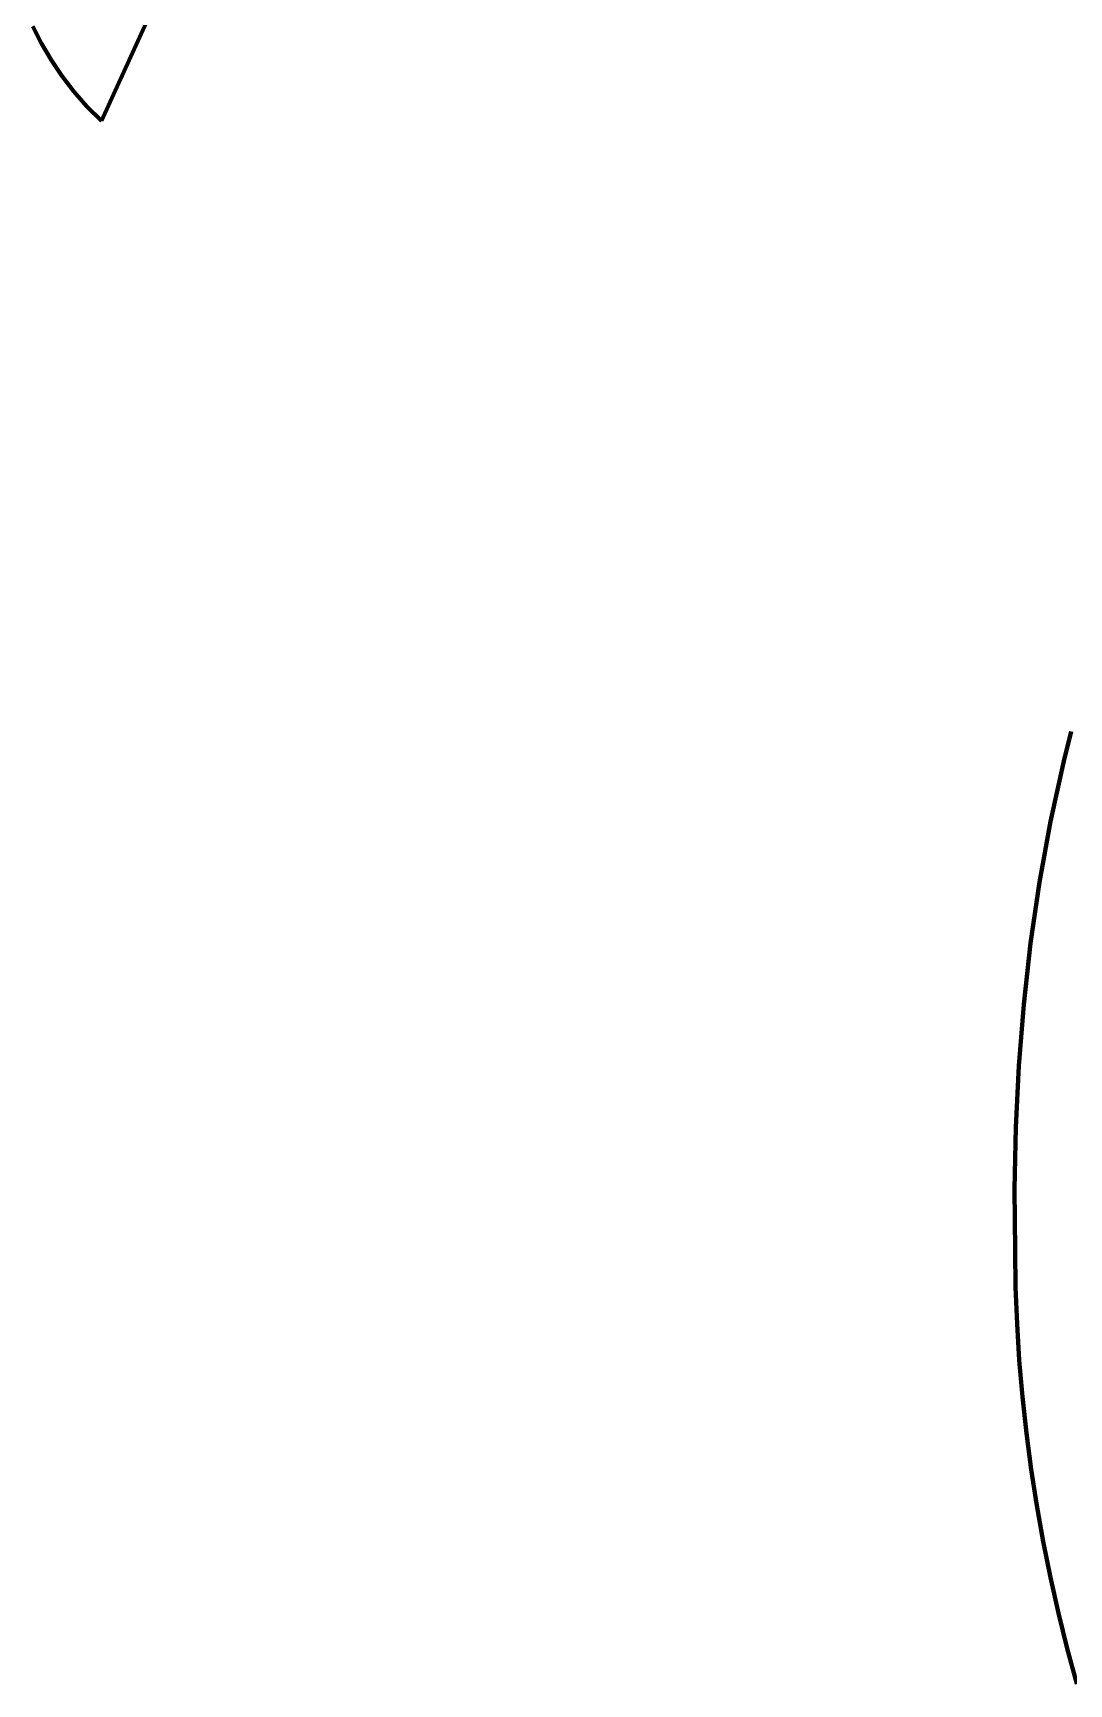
# Model space of a CAD drawing. Header units: millimetres. Extents: x 0 to 9.3, y 0 to 12.
# Drawn here: x 2.326 to 2.861, y 2.234 to 3.086 of the extents above; entities that cross this region are included whole.
import ezdxf

# ---------------------------------------------------------------- set-up
doc = ezdxf.new("R2010")
doc.units = ezdxf.units.MM
doc.layers.add('color#010101ff', color=7, linetype='CONTINUOUS', lineweight=100)
doc.layers.add('color#ffffffff', color=7, linetype='CONTINUOUS', lineweight=100)

msp = doc.modelspace()

# ---------------------------------------------------------------- linework, layer by layer
at = {"layer": 'color#010101ff'}
for p, q in [((2.41852, 3.16643), (2.36129, 3.04088)), ((2.33037, 3.08082), (2.32598, 3.08952)), ((2.33533, 3.07234), (2.33037, 3.08082)), ((2.34088, 3.06409), (2.33533, 3.07234)), ((2.34704, 3.05608), (2.34088, 3.06409)), ((2.35383, 3.04834), (2.34704, 3.05608)), ((2.36129, 3.04088), (2.35383, 3.04834)), ((2.8582, 2.71034), (2.86206, 2.72575)), ((2.85137, 2.67929), (2.8582, 2.71034)), ((2.84568, 2.64799), (2.85137, 2.67929)), ((2.84108, 2.61648), (2.84568, 2.64799)), ((2.83754, 2.58483), (2.84108, 2.61648)), ((2.83501, 2.55309), (2.83754, 2.58483)), ((2.83346, 2.52131), (2.83501, 2.55309)), ((2.83285, 2.48956), (2.83346, 2.52131)), ((2.83312, 2.45788), (2.83285, 2.48956)), ((2.8334, 2.43895), (2.83312, 2.45788)), ((2.83413, 2.42005), (2.8334, 2.43895)), ((2.8353, 2.40118), (2.83413, 2.42005)), ((2.83692, 2.38236), (2.8353, 2.40118)), ((2.83896, 2.36359), (2.83692, 2.38236)), ((2.84144, 2.34487), (2.83896, 2.36359)), ((2.84434, 2.32621), (2.84144, 2.34487)), ((2.84765, 2.30762), (2.84434, 2.32621)), ((2.85137, 2.28911), (2.84765, 2.30762)), ((2.85549, 2.27068), (2.85137, 2.28911)), ((2.86001, 2.25234), (2.85549, 2.27068)), ((2.86492, 2.23409), (2.86001, 2.25234))]:
    msp.add_line(p, q, dxfattribs=at)
at = {"layer": 'color#ffffffff'}
for p, q in [((2.36129, 3.04088), (2.41852, 3.16643)), ((2.32598, 3.08952), (2.33037, 3.08082)), ((2.33037, 3.08082), (2.33533, 3.07234)), ((2.33533, 3.07234), (2.34088, 3.06409)), ((2.34088, 3.06409), (2.34704, 3.05608)), ((2.34704, 3.05608), (2.35383, 3.04834)), ((2.35383, 3.04834), (2.36129, 3.04088)), ((2.86206, 2.72575), (2.8582, 2.71034)), ((2.8582, 2.71034), (2.85137, 2.67929)), ((2.85137, 2.67929), (2.84568, 2.64799)), ((2.84568, 2.64799), (2.84108, 2.61648)), ((2.84108, 2.61648), (2.83754, 2.58483)), ((2.83754, 2.58483), (2.83501, 2.55309)), ((2.83501, 2.55309), (2.83346, 2.52131)), ((2.83346, 2.52131), (2.83285, 2.48956)), ((2.83285, 2.48956), (2.83312, 2.45788)), ((2.83312, 2.45788), (2.8334, 2.43895)), ((2.8334, 2.43895), (2.83413, 2.42005)), ((2.83413, 2.42005), (2.8353, 2.40118)), ((2.8353, 2.40118), (2.83692, 2.38236)), ((2.83692, 2.38236), (2.83896, 2.36359)), ((2.83896, 2.36359), (2.84144, 2.34487)), ((2.84144, 2.34487), (2.84434, 2.32621)), ((2.84434, 2.32621), (2.84765, 2.30762)), ((2.84765, 2.30762), (2.85137, 2.28911)), ((2.85137, 2.28911), (2.85549, 2.27068)), ((2.85549, 2.27068), (2.86001, 2.25234)), ((2.86001, 2.25234), (2.86492, 2.23409))]:
    msp.add_line(p, q, dxfattribs=at)

doc.saveas('drawing.dxf')
